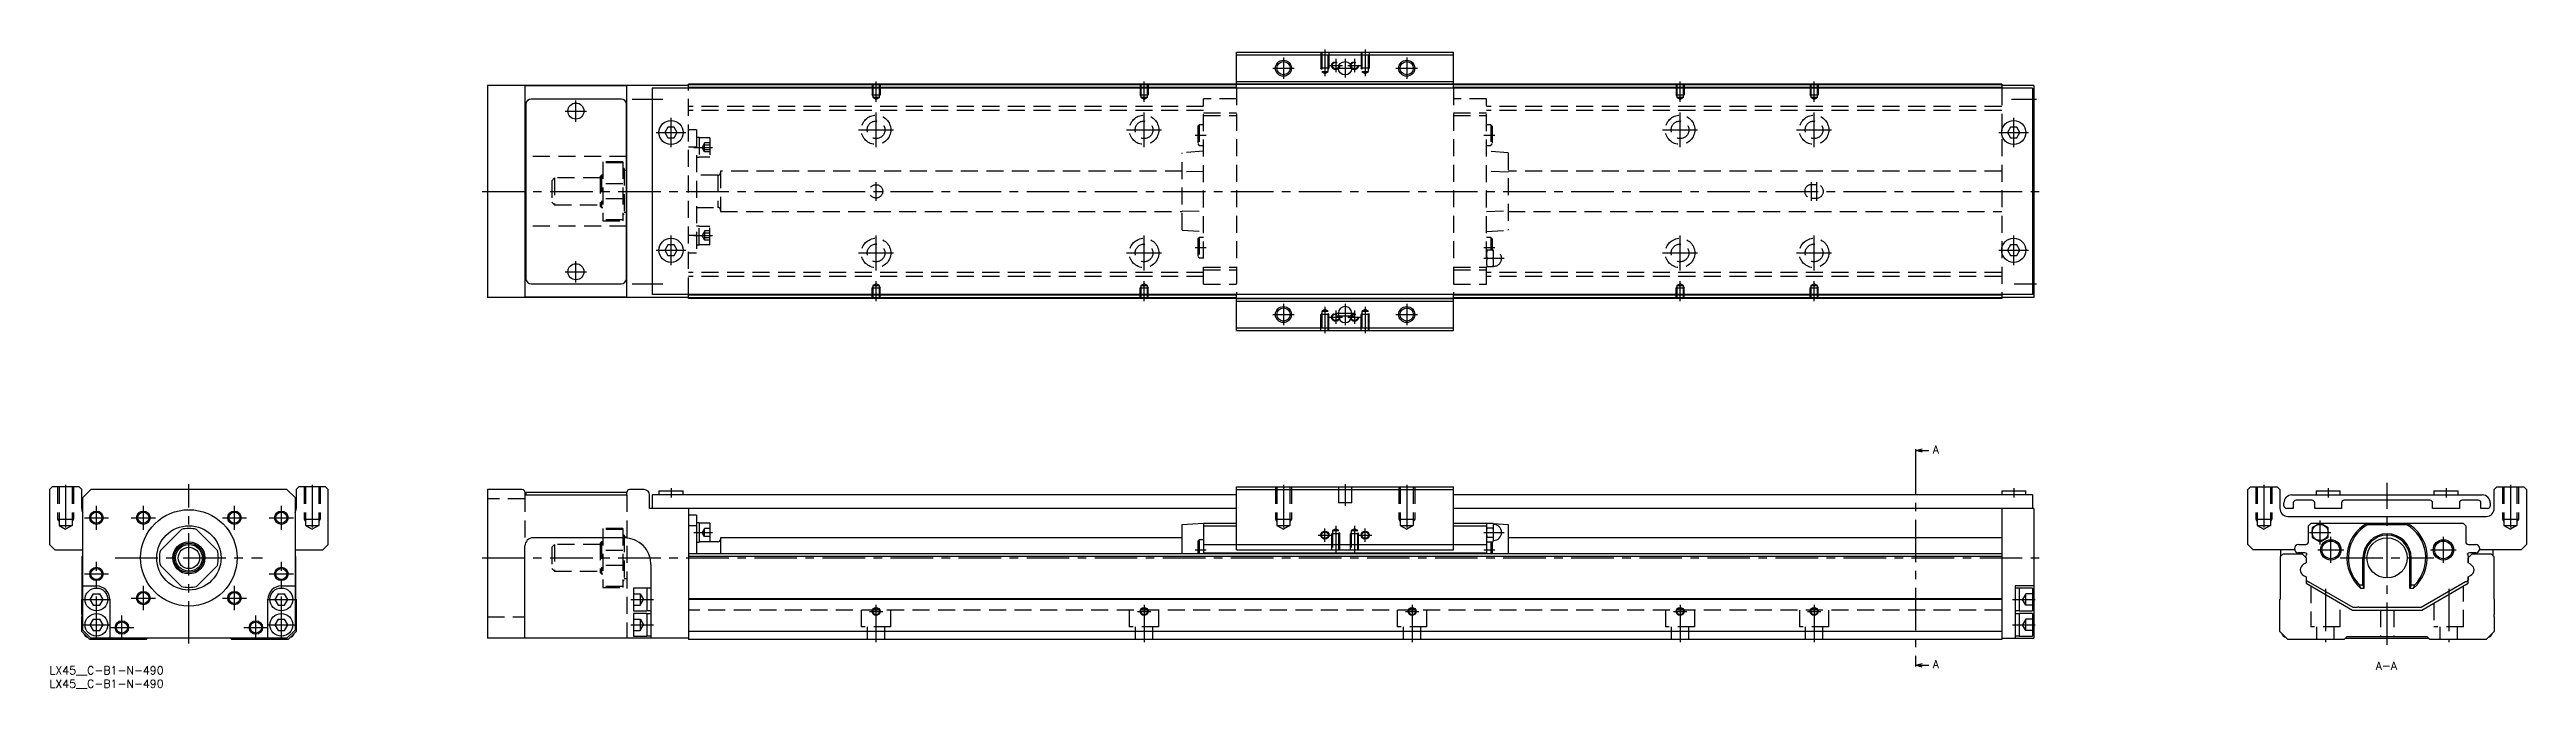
# Model space of a CAD drawing. Extents: x 0 to 924, y -8 to 230.
import ezdxf

# ---------------------------------------------------------------- set-up
doc = ezdxf.new("R2010")
doc.units = 0
doc.header["$LTSCALE"] = 0.5
doc.linetypes.add('CENTER', pattern=[50.8, 31.75, -6.35, 6.35, -6.35])
doc.linetypes.add('DASHED', pattern=[19.05, 12.7, -6.35])
for name, color, linetype in [('MSM_CENTER', 1, 'CENTER'), ('MSM_CONTINUOUS', 7, 'CONTINUOUS'), ('MSM_DASHED', 4, 'DASHED'), ('MSM_NARROW', 5, 'CONTINUOUS'), ('MSM_PART_NUMBER', 7, 'CONTINUOUS')]:
    doc.layers.add(name, color=color, linetype=linetype)
doc.styles.get("Standard").update_dxf_attribs({"font": 'txt.shx', "height": 3, "bigfont": 'bigfont.shx'})

# ---------------------------------------------------------------- blocks, each defined once
blk = doc.blocks.new('*U3')
at = {"layer": 'MSM_PART_NUMBER'}
blk.add_text('LX45__C-B1-N-490', height=3, dxfattribs=at).set_placement((0, -3))
blk = doc.blocks.new('*U4')
at = {"layer": 'MSM_PART_NUMBER'}
blk.add_text('LX45__C-B1-N-490', height=3, dxfattribs=at).set_placement((0, -8))

msp = doc.modelspace()

# ---------------------------------------------------------------- linework, layer by layer
at = {"layer": 'MSM_CENTER'}
for p, q in [((456.4, 223.38), (464.4, 223.38)), ((460.4, 227.38), (460.4, 219.38)), ((475.9, 230.38), (475.9, 220.47)), ((477.4, 224.38), (482.4, 224.38)), ((479.9, 226.88), (479.9, 221.88)), ((479.9, 223.38), (486.9, 223.38)), ((483.4, 226.88), (483.4, 219.88)), ((484.4, 224.38), (489.4, 224.38)), ((486.9, 226.88), (486.9, 221.88)), ((490.9, 230.38), (490.9, 220.47)), ((502.4, 223.38), (510.4, 223.38)), ((506.4, 227.38), (506.4, 219.38)), ((308.4, 210.87), (308.4, 218.38)), ((408.4, 210.87), (408.4, 218.38)), ((608.4, 210.87), (608.4, 218.38)), ((658.4, 210.87), (658.4, 218.38)), ((192.4, 207.38), (200.4, 207.38)), ((196.4, 203.38), (196.4, 211.38)), ((217.4, 211.88), (228.9, 211.88)), ((231.9, 193.88), (231.9, 204.88)), ((308.4, 193.88), (308.4, 206.88)), ((408.4, 193.88), (408.4, 206.88)), ((608.4, 193.88), (608.4, 206.88)), ((658.4, 193.88), (658.4, 206.88)), ((732.07, 211.88), (741.4, 211.88)), ((732.9, 193.88), (732.9, 204.88)), ((226.4, 199.38), (237.4, 199.38)), ((301.9, 200.38), (314.9, 200.38)), ((401.9, 200.38), (414.9, 200.38)), ((427.5, 198.38), (431.6, 198.38)), ((535.2, 198.38), (539.3, 198.38)), ((601.9, 200.38), (614.9, 200.38)), ((651.9, 200.38), (664.9, 200.38)), ((727.4, 199.38), (738.4, 199.38)), ((240.4, 193.83), (247.4, 193.83)), ((161.4, 177.38), (742.4, 177.38)), ((308.4, 173.88), (308.4, 180.88)), ((657.4, 173.88), (657.4, 180.88)), ((659.4, 173.88), (659.4, 180.88)), ((231.9, 149.88), (231.9, 160.88)), ((240.4, 160.92), (247.4, 160.92)), ((308.4, 147.88), (308.4, 160.88)), ((408.4, 147.88), (408.4, 160.88)), ((608.4, 147.88), (608.4, 160.88)), ((658.4, 147.88), (658.4, 160.88)), ((732.9, 149.88), (732.9, 160.88)), ((196.4, 143.38), (196.4, 151.38)), ((226.4, 155.38), (237.4, 155.38)), ((301.9, 154.38), (314.9, 154.38)), ((401.9, 154.38), (414.9, 154.38)), ((427.5, 156.38), (431.6, 156.38)), ((535.2, 156.38), (539.3, 156.38)), ((535.2, 152.38), (542.8, 152.38)), ((601.9, 154.38), (614.9, 154.38)), ((651.9, 154.38), (664.9, 154.38)), ((727.4, 155.38), (738.4, 155.38)), ((192.4, 147.38), (200.4, 147.38)), ((217.4, 142.88), (228.9, 142.88)), ((308.4, 136.38), (308.4, 143.89)), ((408.4, 136.38), (408.4, 143.89)), ((608.4, 136.38), (608.4, 143.89)), ((658.4, 136.38), (658.4, 143.89)), ((733.07, 142.88), (741.4, 142.88)), ((456.4, 131.38), (464.4, 131.38)), ((460.4, 135.38), (460.4, 127.38)), ((475.9, 134.29), (475.9, 124.38)), ((477.4, 130.38), (482.4, 130.38)), ((479.9, 132.88), (479.9, 127.88)), ((479.9, 131.88), (486.9, 131.88)), ((479.9, 130.88), (486.9, 130.88)), ((483.4, 135.38), (483.4, 127.38)), ((484.4, 130.38), (489.4, 130.38)), ((486.9, 132.88), (486.9, 127.88)), ((490.9, 134.29), (490.9, 124.38)), ((502.4, 131.38), (510.4, 131.38)), ((506.4, 135.38), (506.4, 127.38)), ((696.28, 80.12), (696.28, 0.88)), ((6, 67.76), (6, 50.18)), ((52, 8.5), (52, 68)), ((98, 67.76), (98, 50.18)), ((196.4, 65.11), (196.4, 64.99)), ((231.9, 66.5), (231.9, 63)), ((460.4, 67.76), (460.4, 50.18)), ((483.4, 68), (483.4, 60)), ((506.4, 67.76), (506.4, 50.18)), ((732.9, 66.5), (732.9, 63)), ((826.21, 67.76), (826.21, 50.18)), ((850.21, 66.5), (850.21, 63)), ((872.21, 8), (872.21, 68.5)), ((894.21, 66.5), (894.21, 63)), ((918.21, 67.76), (918.21, 50.18)), ((13, 55.5), (22, 55.5)), ((17.5, 51), (17.5, 60)), ((30.5, 55.5), (39.5, 55.5)), ((35, 51), (35, 60)), ((64.5, 55.5), (73.5, 55.5)), ((69, 51), (69, 60)), ((82, 55.5), (91, 55.5)), ((86.5, 51), (86.5, 60)), ((240.4, 50), (247.4, 50)), ((473.4, 49), (478.4, 49)), ((475.9, 46.5), (475.9, 51.5)), ((479.9, 52.41), (479.9, 42.5)), ((486.9, 52.41), (486.9, 42.5)), ((488.4, 49), (493.4, 49)), ((490.9, 46.5), (490.9, 51.5)), ((535.2, 50), (542.8, 50)), ((843.21, 50), (851.21, 50)), ((847.21, 45.54), (847.21, 54.46)), ((851.21, 38.7), (851.21, 48.3)), ((893.21, 38.7), (893.21, 48.3)), ((17.5, 10.25), (17.5, 39)), ((24.5, 40.5), (79.5, 40.5)), ((86.5, 10.25), (86.5, 39)), ((161.4, 40.5), (742.4, 40.5)), ((427.5, 43.5), (431.6, 43.5)), ((535.2, 43.5), (539.3, 43.5)), ((846.41, 43.5), (856.01, 43.5)), ((854.71, 40.5), (889.71, 40.5)), ((888.41, 43.5), (898.01, 43.5)), ((13, 34.5), (22, 34.5)), ((35, 21), (35, 30)), ((69, 21), (69, 30)), ((82, 34.5), (91, 34.5)), ((849.21, 28.97), (849.21, 9)), ((895.21, 28.97), (895.21, 9)), ((12.25, 25), (22.75, 25)), ((27, 10), (27, 19)), ((30.5, 25.5), (39.5, 25.5)), ((64.5, 25.5), (73.5, 25.5)), ((77, 10), (77, 19)), ((81.25, 25), (91.75, 25)), ((216.9, 25), (225.4, 25)), ((305.9, 20.5), (310.9, 20.5)), ((308.4, 9), (308.4, 23)), ((405.9, 20.5), (410.9, 20.5)), ((408.4, 23), (408.4, 9)), ((505.9, 20.5), (510.9, 20.5)), ((508.4, 23), (508.4, 9)), ((605.9, 20.5), (610.9, 20.5)), ((608.4, 23), (608.4, 9)), ((655.9, 20.5), (660.9, 20.5)), ((658.4, 23), (658.4, 9)), ((732.4, 25), (740.9, 25)), ((12.25, 15.5), (22.75, 15.5)), ((22.5, 14.5), (31.5, 14.5)), ((72.5, 14.5), (81.5, 14.5)), ((81.25, 15.5), (91.75, 15.5)), ((216.9, 15.5), (225.4, 15.5)), ((732.4, 15.5), (740.9, 15.5))]:
    msp.add_line(p, q, dxfattribs=at)
at = {"layer": 'MSM_CONTINUOUS'}
for p, q in [((442.9, 215.88), (442.9, 229.38)), ((442.9, 229.38), (523.9, 229.38)), ((442.9, 228.38), (523.9, 228.38)), ((523.9, 215.88), (523.9, 229.38)), ((163.4, 216.98), (163.4, 137.78)), ((238.4, 216.98), (163.4, 216.98)), ((177.4, 216.8), (177.4, 137.95)), ((215.4, 216.8), (177.4, 216.8)), ((215.4, 137.95), (215.4, 216.8)), ((224.9, 215.88), (224.9, 138.88)), ((739.9, 215.88), (224.9, 215.88)), ((238.4, 215.88), (238.4, 217.38)), ((728.4, 217.38), (238.4, 217.38)), ((442.9, 217.18), (238.4, 217.18)), ((442.9, 216.18), (238.4, 216.18)), ((442.9, 218.38), (523.9, 218.38)), ((442.9, 217.38), (523.9, 217.38)), ((728.4, 217.18), (523.9, 217.18)), ((728.4, 216.18), (523.9, 216.18)), ((728.4, 217.38), (728.4, 215.88)), ((740.4, 216.98), (728.4, 216.98)), ((739.9, 215.88), (739.9, 138.88)), ((740.4, 216.98), (740.4, 137.78)), ((177.7, 207.48), (177.4, 207.48)), ((177.7, 209.88), (177.7, 144.88)), ((213.3, 211.88), (179.7, 211.88)), ((215.3, 144.88), (215.3, 209.88)), ((177.7, 202.98), (177.4, 202.98)), ((230.74, 201.38), (229.59, 199.38)), ((229.59, 199.38), (230.74, 197.38)), ((233.05, 201.38), (230.74, 201.38)), ((230.74, 197.38), (233.05, 197.38)), ((234.2, 199.38), (233.05, 201.38)), ((233.05, 197.38), (234.2, 199.38)), ((731.74, 201.38), (730.59, 199.38)), ((730.59, 199.38), (731.74, 197.38)), ((734.05, 201.38), (731.74, 201.38)), ((731.74, 197.38), (734.05, 197.38)), ((735.2, 199.38), (734.05, 201.38)), ((734.05, 197.38), (735.2, 199.38)), ((177.7, 190.38), (177.4, 190.38)), ((215.4, 190.38), (215.3, 190.38)), ((215.4, 185.13), (215.3, 185.13)), ((215.3, 169.63), (215.4, 169.63)), ((177.7, 164.38), (177.4, 164.38)), ((215.4, 164.38), (215.3, 164.38)), ((230.74, 157.38), (229.59, 155.38)), ((233.05, 157.38), (230.74, 157.38)), ((234.2, 155.38), (233.05, 157.38)), ((731.74, 157.38), (730.59, 155.38)), ((734.05, 157.38), (731.74, 157.38)), ((735.2, 155.38), (734.05, 157.38)), ((177.7, 151.78), (177.4, 151.78)), ((215.4, 151.78), (215.3, 151.78)), ((229.59, 155.38), (230.74, 153.38)), ((230.74, 153.38), (233.05, 153.38)), ((233.05, 153.38), (234.2, 155.38)), ((730.59, 155.38), (731.74, 153.38)), ((731.74, 153.38), (734.05, 153.38)), ((734.05, 153.38), (735.2, 155.38)), ((177.4, 147.28), (177.7, 147.28)), ((179.7, 142.88), (213.3, 142.88)), ((739.9, 138.88), (224.9, 138.88)), ((238.4, 137.38), (238.4, 138.88)), ((442.9, 125.38), (442.9, 138.88)), ((523.9, 125.38), (523.9, 138.88)), ((728.4, 138.88), (728.4, 137.38)), ((238.4, 137.78), (163.4, 137.78)), ((177.4, 137.95), (215.4, 137.95)), ((442.9, 138.58), (238.4, 138.58)), ((442.9, 137.58), (238.4, 137.58)), ((728.4, 137.38), (238.4, 137.38)), ((442.9, 137.38), (523.9, 137.38)), ((442.9, 136.38), (523.9, 136.38)), ((480.9, 131.88), (480.9, 130.88)), ((485.9, 130.88), (485.9, 131.88)), ((728.4, 138.58), (523.9, 138.58)), ((728.4, 137.58), (523.9, 137.58)), ((740.4, 137.78), (728.4, 137.78)), ((442.9, 126.38), (523.9, 126.38)), ((442.9, 125.38), (523.9, 125.38)), ((696.28, 80.62), (698.78, 81.29)), ((696.28, 81.12), (696.28, 80.12)), ((696.28, 80.62), (701.28, 80.62)), ((698.78, 79.95), (696.28, 80.62)), ((1, 67), (0, 66)), ((0, 66), (0, 45.5)), ((11, 67), (1, 67)), ((12, 66), (11, 67)), ((12, 59), (12, 66)), ((15.4, 66), (12.4, 63)), ((88.6, 66), (15.4, 66)), ((91.6, 63), (88.6, 66)), ((93, 67), (92, 66)), ((92, 66), (92, 59)), ((103, 67), (93, 67)), ((104, 66), (103, 67)), ((104, 45.5), (104, 66)), ((163.4, 66), (163.4, 10.5)), ((176.4, 66), (163.4, 66)), ((177.4, 65), (177.4, 64)), ((177.7, 65), (215.3, 65)), ((177.7, 65), (177.7, 64)), ((193.4, 65.1), (199.4, 65.1)), ((193.4, 65.1), (193.4, 65)), ((199.4, 65), (199.4, 65.1)), ((215.3, 65), (215.3, 64)), ((215.4, 64), (215.4, 65)), ((221.9, 66), (216.4, 66)), ((227.4, 65.5), (227.4, 64)), ((227.4, 65.5), (236.4, 65.5)), ((236.4, 64), (236.4, 65.5)), ((442.9, 67), (523.9, 67)), ((442.9, 43.5), (442.9, 67)), ((442.9, 66), (523.9, 66)), ((523.9, 43.5), (523.9, 67)), ((728.4, 65.5), (728.4, 64)), ((728.4, 65.5), (737.4, 65.5)), ((737.4, 64), (737.4, 65.5)), ((820.21, 66), (821.21, 67)), ((820.21, 45.5), (820.21, 66)), ((821.21, 67), (831.21, 67)), ((831.21, 67), (832.21, 66)), ((832.21, 66), (832.21, 59)), ((845.71, 65.5), (854.71, 65.5)), ((845.71, 65.5), (845.71, 64)), ((854.71, 64), (854.71, 65.5)), ((889.71, 65.5), (898.71, 65.5)), ((889.71, 65.5), (889.71, 64)), ((898.71, 64), (898.71, 65.5)), ((912.21, 66), (913.21, 67)), ((912.21, 59), (912.21, 66)), ((913.21, 67), (923.21, 67)), ((923.21, 67), (924.21, 66)), ((924.21, 66), (924.21, 45.5)), ((12.4, 13.5), (12.4, 63)), ((91.6, 63), (91.6, 13.5)), ((177.4, 64), (215.4, 64)), ((223.9, 59), (223.9, 64)), ((442.9, 59), (223.9, 59)), ((224.9, 64), (224.9, 59)), ((442.9, 64), (224.9, 64)), ((238.4, 59), (238.4, 10)), ((241.4, 56.5), (238.4, 56.5)), ((241.4, 56.5), (241.4, 42)), ((739.9, 64), (523.9, 64)), ((740.4, 59), (523.9, 59)), ((728.4, 59), (728.4, 10)), ((739.9, 64), (739.9, 59)), ((740.4, 59), (740.4, 10.5)), ((833.71, 60), (833.71, 61)), ((837.21, 59), (834.71, 59)), ((835.21, 56), (909.21, 56)), ((836.71, 64), (907.71, 64)), ((837.21, 61), (837.21, 59)), ((844.21, 62), (838.21, 62)), ((845.21, 59), (845.21, 61)), ((855.21, 59), (845.21, 59)), ((855.21, 61), (855.21, 59)), ((888.21, 62), (856.21, 62)), ((889.21, 59), (889.21, 61)), ((899.21, 59), (889.21, 59)), ((899.21, 61), (899.21, 59)), ((906.21, 62), (900.21, 62)), ((907.21, 59), (907.21, 61)), ((909.71, 59), (907.21, 59)), ((910.71, 61), (910.71, 60)), ((41.36, 43.3), (49.2, 51.14)), ((54.8, 51.14), (62.64, 43.3)), ((214.4, 48), (180.4, 48)), ((241.4, 52.5), (238.4, 52.5)), ((242.4, 53.65), (241.4, 53.65)), ((241.4, 46.35), (242.4, 46.35)), ((242.4, 53.65), (242.4, 46.35)), ((246.4, 53.5), (242.4, 53.5)), ((249.4, 46.5), (242.4, 46.5)), ((246.4, 53.5), (246.4, 46.5)), ((250.4, 48), (250.4, 42)), ((422.6, 48), (250.4, 48)), ((422.6, 53), (430.6, 53.5)), ((422.6, 42), (422.6, 53)), ((429, 47.3), (428.5, 46.8)), ((428.5, 46.8), (428.5, 42)), ((430.6, 47.3), (429, 47.3)), ((429, 47.3), (429, 42)), ((430.6, 53.5), (442.9, 53.5)), ((430.6, 53.5), (430.6, 42)), ((430.6, 52.5), (442.9, 52.5)), ((523.9, 53.5), (536.2, 53.5)), ((523.9, 52.5), (536.2, 52.5)), ((536.2, 53.5), (536.77, 53.46)), ((536.2, 53.5), (536.2, 42)), ((536.32, 53.46), (536.2, 53)), ((536.2, 52.41), (536.2, 52.6)), ((536.2, 47), (536.32, 46.54)), ((536.32, 53.46), (538.67, 53.46)), ((536.32, 51.73), (538.67, 51.73)), ((536.32, 48.27), (538.67, 48.27)), ((536.32, 46.54), (538.67, 46.54)), ((537.8, 46.54), (537.8, 42)), ((538.3, 46.54), (538.3, 42)), ((538.8, 53), (538.67, 53.46)), ((538.67, 46.54), (538.8, 47)), ((538.7, 53.34), (544.2, 53)), ((538.8, 47), (538.8, 53)), ((544.2, 53), (544.2, 42)), ((728.4, 48), (544.2, 48)), ((842.86, 52.5), (843.86, 53.5)), ((842.86, 46.5), (842.86, 52.5)), ((843.86, 53.5), (900.56, 53.5)), ((847.21, 53.46), (844.21, 51.73)), ((844.21, 51.73), (844.21, 48.27)), ((844.21, 48.27), (847.21, 46.54)), ((850.21, 51.73), (847.21, 53.46)), ((847.21, 46.54), (850.21, 48.27)), ((850.21, 48.27), (850.21, 51.73)), ((864.73, 53.5), (864.98, 53)), ((864.98, 53), (879.44, 53)), ((879.44, 53), (879.7, 53.5)), ((900.56, 53.5), (901.56, 52.5)), ((901.56, 52.5), (901.56, 46.5)), ((0, 45.5), (2, 43.5)), ((2, 43.5), (12.4, 43.5)), ((12.2, 41), (12.4, 41.2)), ((12.2, 25.2), (12.2, 41)), ((49.2, 29.86), (41.36, 37.7)), ((62.64, 37.7), (54.8, 29.86)), ((91.6, 43.5), (102, 43.5)), ((91.6, 41.2), (91.8, 41)), ((91.8, 41), (91.8, 25.2)), ((102, 43.5), (104, 45.5)), ((177.4, 10.5), (177.4, 45)), ((224.4, 38), (224.4, 10.5)), ((728.4, 42), (238.4, 42)), ((728.4, 41), (238.4, 41)), ((430.6, 45.5), (536.2, 45.5)), ((430.6, 42.4), (536.2, 42.4)), ((442.9, 43.5), (523.9, 43.5)), ((822.21, 43.5), (820.21, 45.5)), ((837.68, 43.5), (822.21, 43.5)), ((832.41, 41), (833.41, 42)), ((832.41, 25.2), (832.41, 41)), ((832.61, 41.2), (832.61, 43.5)), ((833.41, 42), (840.46, 42)), ((839.16, 45.5), (841.86, 45.5)), ((841.46, 42.4), (839.16, 42.4)), ((840.46, 42), (841.96, 40.5)), ((840.46, 42), (841.96, 40.5)), ((841.96, 38.61), (841.07, 38.1)), ((841.91, 40.55), (841.91, 41.2)), ((841.96, 40.5), (841.96, 38.61)), ((863.21, 30.44), (863.21, 40.5)), ((863.71, 29.22), (863.71, 40.5)), ((880.71, 29.22), (880.71, 40.5)), ((881.21, 30.44), (881.21, 40.5)), ((902.46, 40.5), (903.96, 42)), ((902.51, 40.55), (902.46, 40.5)), ((902.46, 40.5), (902.46, 38.61)), ((902.46, 38.61), (902.46, 40.5)), ((903.36, 38.1), (902.46, 38.61)), ((902.51, 41.2), (902.51, 40.55)), ((902.56, 45.5), (905.26, 45.5)), ((905.26, 42.4), (902.96, 42.4)), ((903.96, 42), (911.01, 42)), ((922.21, 43.5), (906.75, 43.5)), ((911.01, 42), (912.01, 41)), ((911.81, 41.2), (911.81, 43.5)), ((912.01, 41), (912.01, 25.2)), ((924.21, 45.5), (922.21, 43.5)), ((12.4, 30), (17.5, 30)), ((86.5, 30), (91.6, 30)), ((222.9, 29.25), (217.9, 29.25)), ((217.9, 29.25), (217.9, 20.75)), ((222.9, 29.25), (222.9, 20.75)), ((224.4, 29.15), (222.9, 29.15)), ((733.4, 30), (733.4, 10.5)), ((740.4, 30), (733.4, 30)), ((734.9, 29.15), (733.4, 29.15)), ((739.9, 29.25), (734.9, 29.25)), ((734.9, 29.25), (734.9, 20.75)), ((739.9, 29.25), (739.9, 20.75)), ((841.07, 33.9), (841.96, 33.39)), ((841.96, 33.39), (841.96, 31)), ((841.96, 31), (859.28, 21)), ((842.91, 31.61), (842.71, 31.61)), ((859.55, 22), (842.91, 31.61)), ((861.85, 30.44), (863.21, 30.44)), ((862.32, 29.22), (863.71, 29.22)), ((863.71, 29.22), (863.21, 30.44)), ((881.21, 30.44), (880.71, 29.22)), ((880.71, 29.22), (882.1, 29.22)), ((881.21, 30.44), (882.57, 30.44)), ((901.51, 31.61), (884.87, 22)), ((885.14, 21), (902.46, 31)), ((901.71, 31.61), (901.51, 31.61)), ((902.46, 33.39), (903.36, 33.9)), ((902.46, 33.39), (902.46, 32.13)), ((902.46, 31), (902.46, 33.39)), ((12, 25), (12.2, 25.2)), ((12, 19.4), (12, 25)), ((12, 13), (12, 18.6)), ((16.27, 27.12), (15.05, 25)), ((15.05, 25), (16.27, 22.87)), ((16.27, 27.12), (18.73, 27.12)), ((16.27, 22.87), (18.73, 22.87)), ((19.95, 25), (18.73, 27.12)), ((18.73, 22.87), (19.95, 25)), ((22.5, 25), (22.5, 10.5)), ((81.5, 10.5), (81.5, 25)), ((85.27, 27.12), (84.05, 25)), ((84.05, 25), (85.27, 22.87)), ((85.27, 27.12), (87.73, 27.12)), ((85.27, 22.87), (87.73, 22.87)), ((88.95, 25), (87.73, 27.12)), ((87.73, 22.87), (88.95, 25)), ((91.8, 25.2), (92, 25)), ((92, 25), (92, 13)), ((217.9, 20.75), (222.9, 20.75)), ((222.9, 19.75), (217.9, 19.75)), ((217.9, 19.75), (217.9, 11.25)), ((222.9, 20.85), (224.4, 20.85)), ((222.9, 19.75), (222.9, 11.25)), ((224.4, 19.65), (222.9, 19.65)), ((728.4, 25.2), (238.4, 25.2)), ((728.4, 25), (238.4, 25)), ((733.4, 20.85), (734.9, 20.85)), ((734.9, 19.65), (733.4, 19.65)), ((734.9, 20.75), (739.9, 20.75)), ((739.9, 19.75), (734.9, 19.75)), ((734.9, 19.75), (734.9, 11.25)), ((739.9, 19.75), (739.9, 11.25)), ((832.21, 25), (832.41, 25.2)), ((832.21, 13), (832.21, 25)), ((859.28, 21), (885.14, 21)), ((861.06, 22), (859.55, 22)), ((884.87, 22), (861.86, 22)), ((912.01, 25.2), (912.21, 25)), ((912.21, 25), (912.21, 19.4)), ((912.21, 18.6), (912.21, 13)), ((15, 10), (12, 13)), ((15.4, 10.5), (12.4, 13.5)), ((36, 10), (15, 10)), ((16.27, 17.62), (15.05, 15.5)), ((15.05, 15.5), (16.27, 13.37)), ((88.6, 10.5), (15.4, 10.5)), ((16.27, 17.62), (18.73, 17.62)), ((16.27, 13.37), (18.73, 13.37)), ((19.95, 15.5), (18.73, 17.62)), ((18.73, 13.37), (19.95, 15.5)), ((36.5, 10.5), (36, 10)), ((68, 10), (67.5, 10.5)), ((89, 10), (68, 10)), ((85.27, 17.62), (84.05, 15.5)), ((84.05, 15.5), (85.27, 13.37)), ((85.27, 17.62), (87.73, 17.62)), ((85.27, 13.37), (87.73, 13.37)), ((88.95, 15.5), (87.73, 17.62)), ((87.73, 13.37), (88.95, 15.5)), ((91.6, 13.5), (88.6, 10.5)), ((92, 13), (89, 10)), ((238.4, 10.5), (163.4, 10.5)), ((217.9, 11.25), (222.9, 11.25)), ((222.9, 11.35), (224.4, 11.35)), ((728.4, 13), (238.4, 13)), ((728.4, 10), (238.4, 10)), ((728.4, 10.5), (740.4, 10.5)), ((733.4, 11.35), (734.9, 11.35)), ((734.9, 11.25), (739.9, 11.25)), ((835.21, 10), (832.21, 13)), ((856.21, 10), (835.21, 10)), ((857.21, 11), (856.21, 10)), ((856.71, 10.5), (887.71, 10.5)), ((887.21, 11), (857.21, 11)), ((888.21, 10), (887.21, 11)), ((909.21, 10), (888.21, 10)), ((912.21, 13), (909.21, 10)), ((696.28, 0.38), (698.78, 1.05)), ((696.28, 0.88), (696.28, -0.12)), ((696.28, 0.38), (701.28, 0.38)), ((698.78, -0.29), (696.28, 0.38))]:
    msp.add_line(p, q, dxfattribs=at)
for centre, radius in [((460.4, 223.38), 2.46), ((483.4, 223.38), 2.5), ((506.4, 223.38), 2.46), ((196.4, 207.38), 3), ((231.9, 199.38), 4.5), ((732.9, 199.38), 4.5), ((231.9, 155.38), 4.5), ((732.9, 155.38), 4.5), ((196.4, 147.38), 3), ((460.4, 131.38), 2.46), ((506.4, 131.38), 2.46), ((17.5, 55.5), 2.07), ((35, 55.5), 2.07), ((52, 40.5), 18), ((69, 55.5), 2.07), ((86.5, 55.5), 2.07), ((52, 40.5), 12), ((52, 40.5), 6), ((475.9, 49), 1.23), ((490.9, 49), 1.23), ((847.21, 50), 3), ((851.21, 43.5), 3.8), ((851.21, 43.5), 3.3), ((872.21, 40.5), 7.5), ((893.21, 43.5), 3.8), ((893.21, 43.5), 3.3), ((52, 40.5), 5.5), ((52, 40.5), 5), ((52, 40.5), 4), ((17.5, 25), 4.25), ((17.5, 34.5), 2.07), ((86.5, 25), 4.25), ((86.5, 34.5), 2.07), ((17.5, 15.5), 4.25), ((35, 25.5), 2.07), ((69, 25.5), 2.07), ((86.5, 15.5), 4.25), ((308.4, 20.5), 1.23), ((408.4, 20.5), 1.23), ((508.4, 20.5), 1.23), ((608.4, 20.5), 1.23), ((658.4, 20.5), 1.23), ((27, 14.5), 2.07), ((77, 14.5), 2.07)]:
    msp.add_circle(centre, radius, dxfattribs=at)
for centre, radius, start, end in [((179.7, 209.88), 2, 90, 180), ((213.3, 209.88), 2, 0, 90), ((179.7, 144.88), 2, 180, 270), ((213.3, 144.88), 2, 270, 0), ((483.4, 131.88), 2.5, 0, 180), ((483.4, 130.88), 2.5, 180, 0), ((176.4, 65), 1, 0, 90), ((216.4, 65), 1, 90.31382, 180), ((221.87, 63.97), 2.03, 0.84425, 89.15575), ((15, 59), 3, 180, 209.92525), ((89, 59), 3, 330.07238, 0), ((835.21, 59), 3, 180, 270), ((836.71, 61), 3, 90, 180), ((834.71, 60), 1, 180, 270), ((838.21, 61), 1, 90, 180), ((844.21, 61), 1, 0, 90), ((856.21, 61), 1, 90, 180), ((888.21, 61), 1, 0, 90), ((900.21, 61), 1, 90, 180), ((906.21, 61), 1, 0, 90), ((907.71, 61), 3, 0, 90), ((909.21, 59), 3, 270, 0), ((909.71, 60), 1, 270, 0), ((52, 40.5), 11, 75.27264, 104.72736), ((180.4, 45), 3, 90, 180), ((214.4, 38), 10, 0, 90), ((249.4, 47.5), 1, 270, 0), ((539.5, 52.57), 3.31, 164.22771, 179.4294), ((539.5, 52.63), 3.31, 180.57378, 195.76911), ((549.08, 49.95), 12.89, 172.03062, 179.75617), ((549.65, 50.1), 13.46, 180.40698, 187.80623), ((539.5, 47.37), 3.31, 164.22771, 179.4294), ((539.5, 47.44), 3.31, 180.57378, 195.76911), ((535.49, 52.56), 3.31, 0.57378, 15.76911), ((535.49, 52.63), 3.31, 344.22771, 359.4294), ((525.9, 49.94), 12.89, 0.24521, 7.968), ((525.34, 50.1), 13.46, 352.19377, 359.59302), ((535.49, 47.37), 3.31, 0.57378, 15.76911), ((535.49, 47.43), 3.31, 344.22771, 359.4294), ((538.8, 50), 3, 270, 90), ((841.86, 46.5), 1, 270, 0), ((872.21, 40.5), 15, 119.92643, 228.76392), ((872.21, 40.5), 14.44, 120.05097, 224.15139), ((872.21, 40.5), 9, 0, 180), ((872.21, 40.5), 8.5, 0, 180), ((872.21, 40.5), 14.44, 315.84861, 59.94903), ((872.21, 40.5), 15, 311.23608, 60.07357), ((902.56, 46.5), 1, 180, 270), ((52, 40.5), 11, 165.27264, 194.72736), ((52, 40.5), 11, 345.27264, 14.72736), ((839.16, 43.95), 1.55, 90, 270), ((842.37, 35.85), 2.6, 120.00003, 176.58933), ((841.46, 41.4), 1, 30.09191, 90), ((842.71, 41.2), 0.8, 118.74892, 180), ((902.96, 41.4), 1, 90, 149.90809), ((901.71, 41.2), 0.8, 0, 61.25108), ((902.06, 35.85), 2.6, 3.41067, 59.99996), ((905.26, 43.95), 1.55, 270, 90), ((17.5, 25), 5, 0, 90), ((52, 40.5), 11, 255.27264, 284.72736), ((86.5, 25), 5, 90, 180), ((842.37, 36.15), 2.6, 183.41067, 239.99996), ((842.71, 32.41), 0.8, 200.36413, 270), ((874.44, 34.62), 13.26, 198.36858, 204.03004), ((869.92, 34.65), 13.33, 335.98509, 341.61629), ((901.71, 32.41), 0.8, 270, 339.62763), ((902.06, 36.15), 2.6, 300.00004, 356.58933), ((11.7, 19), 0.5, 306.8699, 53.1301), ((861.46, 21.7), 0.5, 36.8699, 143.1301), ((912.51, 19), 0.5, 126.8699, 233.1301), ((15.4, 13.5), 3, 201.81505, 248.18495), ((88.6, 13.5), 3, 291.81368, 338.18632), ((835.61, 13.5), 3, 201.81368, 248.18632), ((908.81, 13.5), 3, 291.81505, 338.18495)]:
    msp.add_arc(centre, radius, start, end, dxfattribs=at)
at = {"layer": 'MSM_DASHED'}
for p, q in [((474.4, 229.38), (474.4, 223.38)), ((477.4, 223.38), (474.4, 223.38)), ((474.67, 222.91), (474.4, 223.38)), ((474.67, 229.38), (474.67, 222.18)), ((474.67, 222.18), (477.13, 222.18)), ((474.67, 222.18), (475.9, 221.47)), ((475.9, 221.47), (477.13, 222.18)), ((477.13, 222.18), (477.13, 229.38)), ((477.13, 222.91), (477.4, 223.38)), ((477.4, 229.38), (477.4, 223.38)), ((489.4, 229.38), (489.4, 223.38)), ((492.4, 223.38), (489.4, 223.38)), ((489.67, 222.91), (489.4, 223.38)), ((489.67, 229.38), (489.67, 222.18)), ((489.67, 222.18), (492.13, 222.18)), ((489.67, 222.18), (490.9, 221.47)), ((490.9, 221.47), (492.13, 222.18)), ((492.13, 222.18), (492.13, 229.38)), ((492.13, 222.91), (492.4, 223.38)), ((492.4, 229.38), (492.4, 223.38)), ((177.4, 216.8), (177.4, 216.98)), ((238.4, 138.88), (238.4, 215.88)), ((306.9, 217.38), (306.9, 213.38)), ((306.9, 213.38), (309.9, 213.38)), ((307.17, 212.91), (306.9, 213.38)), ((307.17, 217.38), (307.17, 212.58)), ((307.17, 212.58), (308.4, 211.87)), ((307.17, 212.58), (309.63, 212.58)), ((308.4, 211.87), (309.63, 212.58)), ((309.63, 212.58), (309.63, 217.38)), ((309.63, 212.91), (309.9, 213.38)), ((309.9, 217.38), (309.9, 213.38)), ((406.9, 217.38), (406.9, 213.38)), ((406.9, 213.38), (409.9, 213.38)), ((407.17, 212.91), (406.9, 213.38)), ((407.17, 217.38), (407.17, 212.58)), ((407.17, 212.58), (409.63, 212.58)), ((407.17, 212.58), (408.4, 211.87)), ((408.4, 211.87), (409.63, 212.58)), ((409.63, 212.58), (409.63, 217.38)), ((409.63, 212.91), (409.9, 213.38)), ((409.9, 217.38), (409.9, 213.38)), ((523.9, 217.38), (442.9, 217.38)), ((442.9, 215.88), (442.9, 138.88)), ((523.9, 215.88), (523.9, 138.88)), ((606.9, 217.38), (606.9, 213.38)), ((606.9, 213.38), (609.9, 213.38)), ((607.17, 212.91), (606.9, 213.38)), ((607.17, 217.38), (607.17, 212.58)), ((607.17, 212.58), (609.63, 212.58)), ((607.17, 212.58), (608.4, 211.87)), ((608.4, 211.87), (609.63, 212.58)), ((609.63, 212.58), (609.63, 217.38)), ((609.63, 212.91), (609.9, 213.38)), ((609.9, 217.38), (609.9, 213.38)), ((656.9, 217.38), (656.9, 213.38)), ((656.9, 213.38), (659.9, 213.38)), ((657.17, 212.91), (656.9, 213.38)), ((657.17, 217.38), (657.17, 212.58)), ((657.17, 212.58), (659.63, 212.58)), ((657.17, 212.58), (658.4, 211.87)), ((658.4, 211.87), (659.63, 212.58)), ((659.63, 212.58), (659.63, 217.38)), ((659.63, 212.91), (659.9, 213.38)), ((659.9, 217.38), (659.9, 213.38)), ((728.4, 215.88), (728.4, 138.88)), ((430.6, 209.13), (238.4, 209.13)), ((430.6, 207.63), (238.4, 207.63)), ((442.9, 211.98), (430.6, 211.98)), ((430.6, 142.78), (430.6, 211.98)), ((430.6, 206.73), (442.9, 206.73)), ((430.6, 205.73), (442.9, 205.73)), ((536.2, 211.98), (523.9, 211.98)), ((523.9, 206.73), (536.2, 206.73)), ((523.9, 205.73), (536.2, 205.73)), ((536.2, 142.78), (536.2, 211.98)), ((728.4, 209.13), (536.2, 209.13)), ((728.4, 207.63), (536.2, 207.63)), ((241.4, 200.38), (238.4, 200.38)), ((241.4, 200.38), (241.4, 154.38)), ((242.4, 197.48), (241.4, 197.48)), ((242.4, 197.48), (242.4, 190.18)), ((246.4, 197.33), (242.4, 197.33)), ((244.4, 195.33), (243.53, 193.83)), ((244.4, 192.1), (244.4, 195.56)), ((246.4, 195.56), (244.4, 195.56)), ((246.4, 194.7), (244.4, 194.7)), ((246.4, 197.33), (246.4, 190.33)), ((429, 202.18), (428.5, 201.68)), ((428.5, 201.68), (428.5, 195.08)), ((428.5, 195.08), (429, 194.58)), ((430.6, 202.18), (429, 202.18)), ((429, 202.18), (429, 194.58)), ((429, 194.58), (430.6, 194.58)), ((537.8, 202.18), (536.2, 202.18)), ((536.2, 194.58), (537.8, 194.58)), ((538.3, 201.68), (537.8, 202.18)), ((537.8, 202.18), (537.8, 194.58)), ((537.8, 194.58), (538.3, 195.08)), ((538.3, 201.68), (538.3, 195.08)), ((215.3, 190.38), (177.7, 190.38)), ((206.4, 188.38), (206.4, 166.38)), ((213.9, 188.38), (206.4, 188.38)), ((213.9, 188.01), (206.4, 188.01)), ((213.9, 188.38), (213.9, 166.38)), ((214.4, 185.88), (213.9, 185.88)), ((214.4, 185.88), (214.4, 168.88)), ((215.3, 185.13), (214.4, 185.13)), ((241.4, 193.9), (238.4, 193.9)), ((241.4, 190.18), (242.4, 190.18)), ((242.4, 190.33), (246.4, 190.33)), ((244.4, 192.33), (243.53, 193.83)), ((246.4, 192.96), (244.4, 192.96)), ((246.4, 192.1), (244.4, 192.1)), ((250.4, 184.88), (250.4, 169.88)), ((422.6, 184.88), (250.4, 184.88)), ((430.6, 192.38), (422.6, 191.82)), ((422.6, 162.93), (422.6, 191.82)), ((430.6, 184.86), (422.6, 184.61)), ((544.2, 191.82), (536.2, 192.38)), ((544.2, 184.61), (536.2, 184.86)), ((544.2, 191.82), (544.2, 162.93)), ((728.4, 184.88), (544.2, 184.88)), ((188.4, 182.38), (187.4, 181.38)), ((187.4, 181.38), (187.4, 173.38)), ((188.4, 182.38), (188.4, 172.38)), ((205.4, 182.38), (188.4, 182.38)), ((205.9, 183.38), (205.4, 182.88)), ((205.4, 182.88), (205.4, 171.88)), ((205.9, 183.38), (205.9, 171.38)), ((206.4, 183.38), (205.9, 183.38)), ((213.9, 180.17), (206.4, 180.17)), ((249.4, 183.38), (241.4, 183.38)), ((249.4, 183.38), (249.4, 171.38)), ((659.4, 179.88), (657.4, 179.88)), ((187.4, 173.38), (188.4, 172.38)), ((188.4, 172.38), (205.4, 172.38)), ((205.4, 171.88), (205.9, 171.38)), ((205.9, 171.38), (206.4, 171.38)), ((213.9, 174.58), (206.4, 174.58)), ((213.9, 166.74), (206.4, 166.74)), ((206.4, 166.38), (213.9, 166.38)), ((213.9, 168.88), (214.4, 168.88)), ((214.4, 169.63), (215.3, 169.63)), ((241.4, 171.38), (249.4, 171.38)), ((250.4, 169.88), (422.6, 169.88)), ((422.6, 170.14), (430.6, 169.89)), ((536.2, 169.89), (544.2, 170.14)), ((544.2, 169.88), (728.4, 169.88)), ((657.4, 174.88), (659.4, 174.88)), ((215.3, 164.38), (177.7, 164.38)), ((241.4, 160.85), (238.4, 160.85)), ((241.4, 164.57), (242.4, 164.57)), ((242.4, 157.27), (241.4, 157.27)), ((242.4, 157.27), (242.4, 164.57)), ((242.4, 164.42), (246.4, 164.42)), ((246.4, 157.42), (242.4, 157.42)), ((244.4, 162.42), (243.53, 160.92)), ((244.4, 159.42), (243.53, 160.92)), ((244.4, 162.65), (244.4, 159.19)), ((246.4, 162.65), (244.4, 162.65)), ((246.4, 161.79), (244.4, 161.79)), ((246.4, 160.05), (244.4, 160.05)), ((246.4, 159.19), (244.4, 159.19)), ((246.4, 157.42), (246.4, 164.42)), ((422.6, 162.93), (430.6, 162.38)), ((429, 160.18), (428.5, 159.68)), ((428.5, 159.68), (428.5, 153.08)), ((430.6, 160.18), (429, 160.18)), ((429, 160.18), (429, 152.58)), ((536.2, 162.38), (544.2, 162.93)), ((537.8, 160.18), (536.2, 160.18)), ((537.8, 160.18), (537.8, 155.38)), ((538.3, 159.68), (537.8, 160.18)), ((538.3, 159.68), (538.3, 155.38)), ((238.4, 154.38), (241.4, 154.38)), ((428.5, 153.08), (429, 152.58)), ((429, 152.58), (430.6, 152.58)), ((430.6, 149.03), (442.9, 149.03)), ((430.6, 148.03), (442.9, 148.03)), ((523.9, 149.03), (536.2, 149.03)), ((523.9, 148.03), (536.2, 148.03)), ((538.8, 155.38), (536.2, 155.38)), ((536.2, 149.38), (538.8, 149.38)), ((536.32, 152.38), (538.67, 152.38)), ((538.8, 149.38), (538.8, 155.38)), ((430.6, 147.13), (238.4, 147.13)), ((430.6, 145.63), (238.4, 145.63)), ((307.17, 141.84), (306.9, 141.38)), ((306.9, 137.38), (306.9, 141.38)), ((306.9, 141.38), (309.9, 141.38)), ((308.4, 142.89), (307.17, 142.18)), ((307.17, 142.18), (307.17, 137.38)), ((307.17, 142.18), (309.63, 142.18)), ((309.63, 142.18), (308.4, 142.89)), ((309.63, 137.38), (309.63, 142.18)), ((309.63, 141.84), (309.9, 141.38)), ((309.9, 137.38), (309.9, 141.38)), ((407.17, 141.84), (406.9, 141.38)), ((406.9, 141.38), (409.9, 141.38)), ((406.9, 137.38), (406.9, 141.38)), ((408.4, 142.89), (407.17, 142.18)), ((407.17, 142.18), (409.63, 142.18)), ((407.17, 142.18), (407.17, 137.38)), ((409.63, 142.18), (408.4, 142.89)), ((409.63, 137.38), (409.63, 142.18)), ((409.63, 141.84), (409.9, 141.38)), ((409.9, 137.38), (409.9, 141.38)), ((430.6, 142.78), (442.9, 142.78)), ((523.9, 142.78), (536.2, 142.78)), ((728.4, 147.13), (536.2, 147.13)), ((728.4, 145.63), (536.2, 145.63)), ((607.17, 141.84), (606.9, 141.38)), ((606.9, 141.38), (609.9, 141.38)), ((606.9, 137.38), (606.9, 141.38)), ((608.4, 142.89), (607.17, 142.18)), ((607.17, 142.18), (609.63, 142.18)), ((607.17, 142.18), (607.17, 137.38)), ((609.63, 142.18), (608.4, 142.89)), ((609.63, 137.38), (609.63, 142.18)), ((609.63, 141.84), (609.9, 141.38)), ((609.9, 137.38), (609.9, 141.38)), ((657.17, 141.84), (656.9, 141.38)), ((656.9, 141.38), (659.9, 141.38)), ((656.9, 137.38), (656.9, 141.38)), ((658.4, 142.89), (657.17, 142.18)), ((657.17, 142.18), (659.63, 142.18)), ((657.17, 142.18), (657.17, 137.38)), ((659.63, 142.18), (658.4, 142.89)), ((659.63, 137.38), (659.63, 142.18)), ((659.63, 141.84), (659.9, 141.38)), ((659.9, 137.38), (659.9, 141.38)), ((177.4, 137.95), (177.4, 137.78)), ((523.9, 137.38), (442.9, 137.38)), ((474.67, 131.84), (474.4, 131.38)), ((474.4, 125.38), (474.4, 131.38)), ((477.4, 131.38), (474.4, 131.38)), ((475.9, 133.29), (474.67, 132.58)), ((474.67, 132.58), (474.67, 125.38)), ((477.13, 132.58), (474.67, 132.58)), ((477.13, 132.58), (475.9, 133.29)), ((477.13, 125.38), (477.13, 132.58)), ((477.13, 131.84), (477.4, 131.38)), ((477.4, 125.38), (477.4, 131.38)), ((489.67, 131.84), (489.4, 131.38)), ((489.4, 125.38), (489.4, 131.38)), ((492.4, 131.38), (489.4, 131.38)), ((490.9, 133.29), (489.67, 132.58)), ((489.67, 132.58), (489.67, 125.38)), ((492.13, 132.58), (489.67, 132.58)), ((492.13, 132.58), (490.9, 133.29)), ((492.13, 125.38), (492.13, 132.58)), ((492.13, 131.84), (492.4, 131.38)), ((492.4, 125.38), (492.4, 131.38)), ((3, 67), (3, 55)), ((3.54, 67), (3.54, 52.6)), ((8.46, 67), (8.46, 52.6)), ((9, 67), (9, 55)), ((95, 67), (95, 55)), ((95.54, 67), (95.54, 52.6)), ((100.46, 67), (100.46, 52.6)), ((101, 67), (101, 55)), ((457.4, 67), (457.4, 55)), ((457.94, 67), (457.94, 52.6)), ((462.85, 67), (462.85, 52.6)), ((463.4, 67), (463.4, 55)), ((480.9, 67), (480.9, 61)), ((485.9, 61), (485.9, 67)), ((503.4, 67), (503.4, 55)), ((503.94, 67), (503.94, 52.6)), ((508.85, 67), (508.85, 52.6)), ((509.4, 67), (509.4, 55)), ((823.21, 67), (823.21, 55)), ((823.75, 67), (823.75, 52.6)), ((828.67, 67), (828.67, 52.6)), ((829.21, 67), (829.21, 55)), ((915.21, 67), (915.21, 55)), ((915.75, 67), (915.75, 52.6)), ((920.67, 67), (920.67, 52.6)), ((921.21, 67), (921.21, 55)), ((177.4, 62.5), (163.4, 62.5)), ((177.4, 64), (177.4, 45)), ((215.4, 64), (215.4, 10.5)), ((485.9, 61), (480.9, 61)), ((3, 55), (9, 55)), ((3, 55), (3.54, 54.06)), ((3.54, 52.6), (8.46, 52.6)), ((3.54, 52.6), (6, 51.18)), ((8.46, 52.6), (6, 51.18)), ((9, 55), (8.46, 54.06)), ((95, 55), (101, 55)), ((95, 55), (95.54, 54.06)), ((95.54, 52.6), (100.46, 52.6)), ((95.54, 52.6), (98, 51.18)), ((100.46, 52.6), (98, 51.18)), ((101, 55), (100.46, 54.06)), ((205.9, 46.5), (205.4, 46)), ((205.9, 46.5), (205.9, 34.5)), ((206.4, 46.5), (205.9, 46.5)), ((206.4, 51.5), (206.4, 29.5)), ((213.9, 51.5), (206.4, 51.5)), ((213.9, 51.14), (206.4, 51.14)), ((213.9, 51.5), (213.9, 29.5)), ((214.4, 49), (213.9, 49)), ((214.4, 49), (214.4, 32)), ((215.4, 48.25), (214.4, 48.25)), ((244.4, 51.5), (243.53, 50)), ((244.4, 48.5), (243.53, 50)), ((244.4, 48.5), (244.4, 51.5)), ((246.4, 51.5), (244.4, 51.5)), ((244.4, 50), (246.4, 50)), ((246.4, 48.5), (244.4, 48.5)), ((457.4, 55), (463.4, 55)), ((457.4, 55), (457.94, 54.06)), ((457.94, 52.6), (462.85, 52.6)), ((457.94, 52.6), (460.4, 51.18)), ((462.85, 52.6), (460.4, 51.18)), ((463.4, 55), (462.85, 54.06)), ((478.67, 49.97), (478.4, 49.5)), ((481.4, 49.5), (478.4, 49.5)), ((478.4, 43.5), (478.4, 49.5)), ((479.9, 51.41), (478.67, 50.7)), ((478.67, 50.7), (478.67, 43.5)), ((478.67, 50.7), (481.13, 50.7)), ((481.13, 50.7), (479.9, 51.41)), ((481.13, 43.5), (481.13, 50.7)), ((481.13, 49.97), (481.4, 49.5)), ((481.4, 43.5), (481.4, 49.5)), ((485.67, 49.97), (485.4, 49.5)), ((488.4, 49.5), (485.4, 49.5)), ((485.4, 43.5), (485.4, 49.5)), ((486.9, 51.41), (485.67, 50.7)), ((485.67, 50.7), (485.67, 43.5)), ((485.67, 50.7), (488.13, 50.7)), ((488.13, 50.7), (486.9, 51.41)), ((488.13, 43.5), (488.13, 50.7)), ((488.13, 49.97), (488.4, 49.5)), ((488.4, 43.5), (488.4, 49.5)), ((503.4, 55), (509.4, 55)), ((503.4, 55), (503.94, 54.06)), ((503.94, 52.6), (508.85, 52.6)), ((503.94, 52.6), (506.4, 51.18)), ((508.85, 52.6), (506.4, 51.18)), ((509.4, 55), (508.85, 54.06)), ((823.21, 55), (829.21, 55)), ((823.21, 55), (823.75, 54.06)), ((823.75, 52.6), (828.67, 52.6)), ((823.75, 52.6), (826.21, 51.18)), ((828.67, 52.6), (826.21, 51.18)), ((829.21, 55), (828.67, 54.06)), ((915.21, 55), (921.21, 55)), ((915.21, 55), (915.75, 54.06)), ((915.75, 52.6), (920.67, 52.6)), ((915.75, 52.6), (918.21, 51.18)), ((920.67, 52.6), (918.21, 51.18)), ((921.21, 55), (920.67, 54.06)), ((188.4, 45.5), (187.4, 44.5)), ((187.4, 44.5), (187.4, 36.5)), ((188.4, 45.5), (188.4, 35.5)), ((205.4, 45.5), (188.4, 45.5)), ((205.4, 46), (205.4, 35)), ((213.9, 43.3), (206.4, 43.3)), ((213.9, 37.7), (206.4, 37.7)), ((187.4, 36.5), (188.4, 35.5)), ((188.4, 35.5), (205.4, 35.5)), ((205.4, 35), (205.9, 34.5)), ((205.9, 34.5), (206.4, 34.5)), ((213.9, 29.86), (206.4, 29.86)), ((206.4, 29.5), (213.9, 29.5)), ((213.9, 32), (214.4, 32)), ((214.4, 32.75), (215.4, 32.75)), ((843.71, 29.99), (843.71, 14.7)), ((900.71, 14.7), (900.71, 29.99)), ((163.4, 18.5), (177.4, 18.5)), ((217.9, 27.12), (220.4, 27.12)), ((217.9, 25), (220.4, 25)), ((217.9, 22.87), (220.4, 22.87)), ((220.4, 27.12), (220.4, 22.87)), ((220.4, 27.12), (221.62, 25)), ((220.4, 22.87), (221.62, 25)), ((728.4, 21), (238.4, 21)), ((302.9, 21), (302.9, 14.7)), ((313.9, 14.7), (313.9, 21)), ((402.9, 21), (402.9, 14.7)), ((413.9, 14.7), (413.9, 21)), ((502.9, 21), (502.9, 14.7)), ((513.9, 14.7), (513.9, 21)), ((602.9, 21), (602.9, 14.7)), ((613.9, 14.7), (613.9, 21)), ((652.9, 21), (652.9, 14.7)), ((663.9, 14.7), (663.9, 21)), ((737.4, 27.12), (736.17, 25)), ((737.4, 22.87), (736.17, 25)), ((737.4, 22.87), (737.4, 27.12)), ((739.9, 27.12), (737.4, 27.12)), ((737.4, 25), (739.9, 25)), ((739.9, 22.87), (737.4, 22.87)), ((854.71, 14.7), (854.71, 23.64)), ((869.71, 21), (869.71, 11)), ((874.71, 21), (874.71, 11)), ((889.71, 23.64), (889.71, 14.7)), ((217.9, 17.62), (220.4, 17.62)), ((217.9, 15.5), (220.4, 15.5)), ((217.9, 13.37), (220.4, 13.37)), ((220.4, 17.62), (220.4, 13.37)), ((220.4, 17.62), (221.62, 15.5)), ((220.4, 13.37), (221.62, 15.5)), ((313.9, 14.7), (302.9, 14.7)), ((305.1, 14.7), (305.1, 10)), ((311.7, 10), (311.7, 14.7)), ((413.9, 14.7), (402.9, 14.7)), ((405.1, 14.7), (405.1, 10)), ((411.7, 10), (411.7, 14.7)), ((513.9, 14.7), (502.9, 14.7)), ((505.1, 14.7), (505.1, 10)), ((511.7, 10), (511.7, 14.7)), ((613.9, 14.7), (602.9, 14.7)), ((605.1, 14.7), (605.1, 10)), ((611.7, 10), (611.7, 14.7)), ((663.9, 14.7), (652.9, 14.7)), ((655.1, 14.7), (655.1, 10)), ((661.7, 10), (661.7, 14.7)), ((737.4, 17.62), (736.17, 15.5)), ((737.4, 13.37), (736.17, 15.5)), ((737.4, 13.37), (737.4, 17.62)), ((739.9, 17.62), (737.4, 17.62)), ((737.4, 15.5), (739.9, 15.5)), ((739.9, 13.37), (737.4, 13.37)), ((854.71, 14.7), (843.71, 14.7)), ((845.91, 14.7), (845.91, 10)), ((852.51, 10), (852.51, 14.7)), ((900.71, 14.7), (889.71, 14.7)), ((891.91, 14.7), (891.91, 10)), ((898.51, 10), (898.51, 14.7))]:
    msp.add_line(p, q, dxfattribs=at)
for centre, radius in [((479.9, 224.38), 1.5), ((479.9, 224.38), 1.23), ((486.9, 224.38), 1.5), ((486.9, 224.38), 1.23), ((308.4, 200.38), 5.5), ((308.4, 200.38), 3.3), ((408.4, 200.38), 5.5), ((408.4, 200.38), 3.3), ((608.4, 200.38), 5.5), ((608.4, 200.38), 3.3), ((658.4, 200.38), 5.5), ((658.4, 200.38), 3.3), ((308.4, 177.38), 2.5), ((308.4, 154.38), 5.5), ((308.4, 154.38), 3.3), ((408.4, 154.38), 5.5), ((408.4, 154.38), 3.3), ((608.4, 154.38), 5.5), ((608.4, 154.38), 3.3), ((658.4, 154.38), 5.5), ((658.4, 154.38), 3.3), ((479.9, 130.38), 1.5), ((479.9, 130.38), 1.23), ((486.9, 130.38), 1.5), ((486.9, 130.38), 1.23)]:
    msp.add_circle(centre, radius, dxfattribs=at)
for centre, radius, start, end in [((249.4, 184.38), 1, 270, 0), ((657.4, 177.38), 2.5, 90, 270), ((659.4, 177.38), 2.5, 270, 90), ((249.4, 170.38), 1, 0, 90), ((545.89, 153.83), 9.69, 170.8086, 179.713), ((545.89, 153.92), 9.7, 180.28862, 189.18978), ((545.89, 150.83), 9.69, 170.8086, 179.713), ((545.89, 150.92), 9.7, 180.28862, 189.18978), ((529.1, 153.83), 9.7, 0.28862, 9.18978), ((529.1, 153.92), 9.69, 350.8086, 359.713), ((529.1, 150.83), 9.7, 0.28862, 9.18978), ((529.1, 150.92), 9.69, 350.8086, 359.713), ((538.8, 152.38), 3, 270, 90)]:
    msp.add_arc(centre, radius, start, end, dxfattribs=at)
at = {"layer": 'MSM_NARROW'}
for centre, radius in [((460.4, 223.38), 3), ((506.4, 223.38), 3), ((460.4, 131.38), 3), ((506.4, 131.38), 3), ((17.5, 55.5), 2.5), ((35, 55.5), 2.5), ((69, 55.5), 2.5), ((86.5, 55.5), 2.5), ((475.9, 49), 1.5), ((490.9, 49), 1.5), ((17.5, 34.5), 2.5), ((86.5, 34.5), 2.5), ((35, 25.5), 2.5), ((69, 25.5), 2.5), ((308.4, 20.5), 1.5), ((408.4, 20.5), 1.5), ((508.4, 20.5), 1.5), ((608.4, 20.5), 1.5), ((658.4, 20.5), 1.5), ((27, 14.5), 2.5), ((77, 14.5), 2.5)]:
    msp.add_circle(centre, radius, dxfattribs=at)

# ---------------------------------------------------------------- block references
at = {"layer": 'MSM_CONTINUOUS'}
for name in ['*U3', '*U4']:
    msp.add_blockref(name, (0, 0), dxfattribs=at)

# ---------------------------------------------------------------- texts
at = {"layer": 'MSM_PART_NUMBER'}
for s, p in [('A', (702.69, 79.49)), ('A', (702.69, -0.75)), ('A-A', (867.95, -1.28))]:
    msp.add_text(s, height=3, dxfattribs=at).set_placement(p)

doc.saveas('drawing.dxf')
